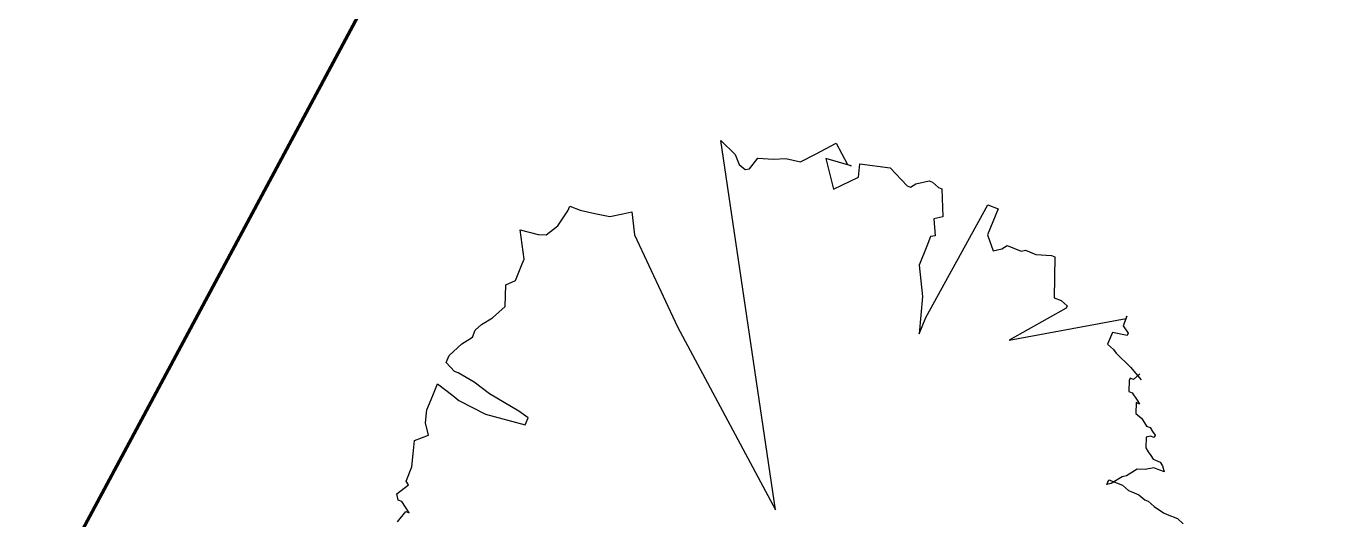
# Model space of a CAD drawing. Header units: millimetres. Extents: x 111 to 1506, y 14 to 566.
# Drawn here: x 218.697 to 221.769, y 104.933 to 106.083 of the extents above; entities that cross this region are included whole.
import ezdxf

# ---------------------------------------------------------------- set-up
doc = ezdxf.new("R2010")
doc.units = ezdxf.units.MM
doc.layers.add('fer', color=8, linetype='Continuous')
doc.layers.add('G', color=254, linetype='Continuous', lineweight=5)

# ---------------------------------------------------------------- blocks, each defined once
blk = doc.blocks.new('tr')
at = {"layer": 'fer', "color": 97}
for p, q in [((1378.3601, 206.6654), (1378.3661, 206.6827)), ((1378.3601, 206.6654), (1378.3661, 206.6827)), ((1378.3601, 206.6394), (1378.3601, 206.6654)), ((1378.3601, 206.6394), (1378.3601, 206.6654)), ((1378.3601, 206.6307), (1378.3601, 206.6394)), ((1378.3601, 206.6307), (1378.3601, 206.6394)), ((1378.3542, 206.6047), (1378.3601, 206.6307)), ((1378.3542, 206.6047), (1378.3601, 206.6307)), ((1378.253, 206.5788), (1378.259, 206.5874)), ((1378.253, 206.5788), (1378.259, 206.5874)), ((1378.253, 206.5614), (1378.253, 206.5788)), ((1378.253, 206.5614), (1378.253, 206.5788)), ((1378.259, 206.5874), (1378.2709, 206.5961)), ((1378.259, 206.5874), (1378.2709, 206.5961)), ((1378.259, 206.5874), (1378.259, 206.5874)), ((1378.259, 206.5874), (1378.259, 206.5874)), ((1378.2709, 206.5961), (1378.2709, 206.5874)), ((1378.2709, 206.5961), (1378.2709, 206.5874)), ((1378.2709, 206.5874), (1378.2709, 206.5788)), ((1378.2709, 206.5874), (1378.2709, 206.5788)), ((1378.2709, 206.5788), (1378.2709, 206.5701)), ((1378.2709, 206.5788), (1378.2709, 206.5788)), ((1378.2709, 206.5788), (1378.2709, 206.5701)), ((1378.2709, 206.5788), (1378.2709, 206.5788)), ((1378.3423, 206.5614), (1378.3482, 206.5788)), ((1378.3423, 206.5614), (1378.3482, 206.5788)), ((1378.3482, 206.5874), (1378.3542, 206.6047)), ((1378.3482, 206.5874), (1378.3542, 206.6047)), ((1378.3482, 206.5788), (1378.3482, 206.5874)), ((1378.3482, 206.5788), (1378.3482, 206.5874)), ((1378.2411, 206.5441), (1378.2471, 206.5528)), ((1378.2411, 206.5441), (1378.2471, 206.5528)), ((1378.2471, 206.5528), (1378.253, 206.5614)), ((1378.2471, 206.5528), (1378.253, 206.5614)), ((1378.2709, 206.5701), (1378.2828, 206.5528)), ((1378.2709, 206.5701), (1378.2828, 206.5528)), ((1378.2828, 206.5528), (1378.2887, 206.5354)), ((1378.2828, 206.5528), (1378.2887, 206.5354)), ((1378.3423, 206.5441), (1378.3423, 206.5614)), ((1378.3423, 206.5441), (1378.3423, 206.5614)), ((1378.1756, 206.5008), (1378.1875, 206.5181)), ((1378.1756, 206.5008), (1378.1875, 206.5181)), ((1378.1875, 206.5268), (1378.1935, 206.5354)), ((1378.1875, 206.5268), (1378.1935, 206.5354)), ((1378.1875, 206.5181), (1378.1875, 206.5268)), ((1378.1875, 206.5181), (1378.1875, 206.5268)), ((1378.1935, 206.5354), (1378.1994, 206.5441)), ((1378.1935, 206.5354), (1378.1994, 206.5441)), ((1378.1994, 206.5441), (1378.2054, 206.5441)), ((1378.1994, 206.5441), (1378.2054, 206.5441)), ((1378.2054, 206.5441), (1378.2054, 206.5354)), ((1378.2054, 206.5441), (1378.2054, 206.5441)), ((1378.2054, 206.5441), (1378.2054, 206.5354)), ((1378.2054, 206.5441), (1378.2054, 206.5441)), ((1378.2054, 206.5354), (1378.2113, 206.5268)), ((1378.2054, 206.5354), (1378.2054, 206.5354)), ((1378.2054, 206.5354), (1378.2113, 206.5268)), ((1378.2054, 206.5354), (1378.2054, 206.5354)), ((1378.2113, 206.5268), (1378.2351, 206.5354)), ((1378.2113, 206.5268), (1378.2351, 206.5354)), ((1378.2351, 206.5354), (1378.2411, 206.5441)), ((1378.2351, 206.5354), (1378.2411, 206.5441)), ((1378.2351, 206.5354), (1378.2351, 206.5354)), ((1378.2351, 206.5354), (1378.2351, 206.5354)), ((1378.2887, 206.5354), (1378.3006, 206.5268)), ((1378.2887, 206.5354), (1378.3006, 206.5268)), ((1378.3006, 206.5268), (1378.3125, 206.5181)), ((1378.3006, 206.5268), (1378.3125, 206.5181)), ((1378.3125, 206.5181), (1378.3185, 206.5094)), ((1378.3125, 206.5181), (1378.3185, 206.5094)), ((1378.3363, 206.5181), (1378.3423, 206.5354)), ((1378.3363, 206.5181), (1378.3423, 206.5354)), ((1378.3363, 206.4834), (1378.3363, 206.5181)), ((1378.3363, 206.4834), (1378.3363, 206.5181)), ((1378.3423, 206.5441), (1378.3423, 206.5441)), ((1378.3423, 206.5354), (1378.3423, 206.5441)), ((1378.3423, 206.5441), (1378.3423, 206.5441)), ((1378.3423, 206.5354), (1378.3423, 206.5441)), ((1378.1697, 206.4834), (1378.1756, 206.5008)), ((1378.1697, 206.4834), (1378.1756, 206.5008)), ((1378.3185, 206.5094), (1378.3423, 206.4921)), ((1378.3185, 206.5094), (1378.3423, 206.4921)), ((1378.3423, 206.4921), (1378.3482, 206.4834)), ((1378.3423, 206.4921), (1378.3482, 206.4834)), ((1378.0745, 206.4314), (1378.0923, 206.4661)), ((1378.0745, 206.4314), (1378.0923, 206.4661)), ((1378.0804, 206.4574), (1378.0983, 206.4488)), ((1378.0804, 206.4574), (1378.0983, 206.4488)), ((1378.128, 206.4574), (1378.1399, 206.4748)), ((1378.128, 206.4574), (1378.1399, 206.4748)), ((1378.128, 206.4574), (1378.128, 206.4574)), ((1378.128, 206.4574), (1378.128, 206.4574)), ((1378.128, 206.4574), (1378.128, 206.4574)), ((1378.128, 206.4488), (1378.128, 206.4574)), ((1378.128, 206.4574), (1378.128, 206.4574)), ((1378.128, 206.4574), (1378.128, 206.4574)), ((1378.128, 206.4574), (1378.128, 206.4574)), ((1378.128, 206.4488), (1378.128, 206.4574)), ((1378.1399, 206.4748), (1378.1459, 206.4834)), ((1378.1399, 206.4748), (1378.1459, 206.4834)), ((1378.1399, 206.4748), (1378.1399, 206.4748)), ((1378.1399, 206.4748), (1378.1399, 206.4748)), ((1378.1459, 206.4748), (1378.1697, 206.4834)), ((1378.1459, 206.4834), (1378.1459, 206.4748)), ((1378.1459, 206.4748), (1378.1697, 206.4834)), ((1378.1459, 206.4834), (1378.1459, 206.4748)), ((1378.3363, 206.4834), (1378.3363, 206.4834)), ((1378.3482, 206.4834), (1378.3363, 206.4834)), ((1378.3363, 206.4834), (1378.3363, 206.4834)), ((1378.3482, 206.4834), (1378.3363, 206.4834)), ((1378.0566, 206.3881), (1378.0745, 206.4314)), ((1378.0566, 206.3881), (1378.0745, 206.4314)), ((1378.0983, 206.4488), (1378.0983, 206.4401)), ((1378.0983, 206.4488), (1378.0983, 206.4488)), ((1378.0983, 206.4488), (1378.0983, 206.4401)), ((1378.0983, 206.4488), (1378.0983, 206.4488)), ((1378.0983, 206.4401), (1378.1042, 206.4401)), ((1378.0983, 206.4401), (1378.0983, 206.4401)), ((1378.0983, 206.4401), (1378.1042, 206.4401)), ((1378.0983, 206.4401), (1378.0983, 206.4401)), ((1378.1042, 206.4401), (1378.128, 206.4488)), ((1378.1042, 206.4401), (1378.128, 206.4488)), ((1377.9912, 206.3794), (1378.0031, 206.3968)), ((1377.9912, 206.3794), (1378.0031, 206.3968)), ((1378.0031, 206.3968), (1378.009, 206.3968)), ((1378.0031, 206.3968), (1378.009, 206.3968)), ((1378.009, 206.3968), (1378.015, 206.3621)), ((1378.009, 206.3968), (1378.015, 206.3621)), ((1377.9674, 206.3794), (1377.9912, 206.3794)), ((1377.9733, 206.3794), (1377.9674, 206.3794)), ((1377.9674, 206.3794), (1377.9912, 206.3794)), ((1377.9733, 206.3794), (1377.9674, 206.3794)), ((1378.1221, 206.1455), (1377.9733, 206.3794)), ((1378.1221, 206.1455), (1377.9733, 206.3794)), ((1378.0447, 206.3621), (1378.0507, 206.3794)), ((1378.0447, 206.3621), (1378.0507, 206.3794)), ((1378.0507, 206.3794), (1378.0566, 206.3881)), ((1378.0507, 206.3794), (1378.0566, 206.3881)), ((1378.0566, 206.3881), (1378.0566, 206.3881)), ((1378.0566, 206.3881), (1378.0566, 206.3881)), ((1378.015, 206.3621), (1378.0209, 206.3621)), ((1378.015, 206.3621), (1378.0209, 206.3621)), ((1378.0209, 206.3621), (1378.0447, 206.3621)), ((1378.0209, 206.3621), (1378.0447, 206.3621)), ((1377.9912, 206.2235), (1377.9971, 206.2408)), ((1377.9912, 206.2235), (1377.9971, 206.2408)), ((1377.9971, 206.2408), (1378.0031, 206.2408)), ((1377.9971, 206.2408), (1378.0031, 206.2408)), ((1378.0031, 206.2408), (1378.1221, 206.1455)), ((1378.0031, 206.2408), (1378.1221, 206.1455)), ((1377.9912, 206.2061), (1377.9912, 206.2235)), ((1377.9912, 206.2061), (1377.9912, 206.2235)), ((1377.9019, 206.1715), (1377.9912, 206.2061)), ((1377.9019, 206.1715), (1377.9912, 206.2061)), ((1377.9019, 206.1628), (1377.9019, 206.1715)), ((1377.9019, 206.1628), (1377.9019, 206.1715)), ((1377.9138, 206.1281), (1377.9019, 206.1628)), ((1377.9138, 206.1281), (1377.9019, 206.1628)), ((1377.9138, 206.1021), (1377.9138, 206.1281)), ((1377.9138, 206.1021), (1377.9138, 206.1281)), ((1377.9197, 206.0935), (1377.9138, 206.1021)), ((1377.9197, 206.0935), (1377.9138, 206.1021)), ((1377.9197, 206.0588), (1377.9197, 206.0935)), ((1377.9197, 206.0588), (1377.9197, 206.0935)), ((1377.9316, 206.0501), (1377.9197, 206.0588)), ((1377.9316, 206.0501), (1377.9197, 206.0588)), ((1377.9138, 206.0068), (1377.9435, 206.0328)), ((1377.9138, 206.0068), (1377.9435, 206.0328)), ((1377.9435, 206.0328), (1377.9316, 206.0501)), ((1377.9435, 206.0328), (1377.9316, 206.0501)), ((1377.8483, 206.0068), (1377.9138, 206.0068)), ((1377.8483, 206.0068), (1377.9138, 206.0068)), ((1377.8483, 206.0068), (1377.8483, 206.0068)), ((1377.8483, 205.9808), (1377.8483, 206.0068)), ((1377.8483, 206.0068), (1377.8483, 206.0068)), ((1377.8483, 205.9808), (1377.8483, 206.0068)), ((1378.1459, 205.9462), (1377.8483, 205.9808)), ((1378.1459, 205.9462), (1377.8483, 205.9808)), ((1377.8483, 205.9808), (1377.8483, 205.9808)), ((1377.8483, 205.9808), (1377.8483, 205.9808)), ((1378.1042, 205.9202), (1378.1875, 205.9462)), ((1378.1042, 205.9202), (1378.1875, 205.9462)), ((1378.1875, 205.9462), (1378.1459, 205.9462)), ((1378.1875, 205.9462), (1378.1459, 205.9462)), ((1378.0388, 205.8855), (1378.1042, 205.9202)), ((1378.0388, 205.8855), (1378.1042, 205.9202)), ((1377.8543, 205.8682), (1377.9138, 205.8942)), ((1377.8543, 205.8682), (1377.9138, 205.8942)), ((1377.9138, 205.8942), (1377.9257, 205.8768)), ((1377.9138, 205.8942), (1377.9257, 205.8768)), ((1377.9257, 205.8768), (1377.9614, 205.8942)), ((1377.9257, 205.8768), (1377.9614, 205.8942)), ((1377.9614, 205.8942), (1377.9674, 205.8855)), ((1377.9614, 205.8942), (1377.9674, 205.8855)), ((1377.9674, 205.8855), (1377.9912, 205.8855)), ((1377.9674, 205.8855), (1377.9912, 205.8855)), ((1377.9912, 205.8855), (1378.0388, 205.8855)), ((1377.9912, 205.8855), (1378.0388, 205.8855)), ((1377.8483, 205.8422), (1377.8543, 205.8595)), ((1377.8483, 205.8422), (1377.8543, 205.8595)), ((1377.8483, 205.8335), (1377.8483, 205.8422)), ((1377.8483, 205.8335), (1377.8483, 205.8422)), ((1377.8543, 205.8682), (1377.8543, 205.8682)), ((1377.8543, 205.8595), (1377.8543, 205.8682)), ((1377.8543, 205.8682), (1377.8543, 205.8682)), ((1377.8543, 205.8595), (1377.8543, 205.8682)), ((1377.8662, 205.8075), (1377.8483, 205.8335)), ((1377.8662, 205.8075), (1377.8483, 205.8335)), ((1377.8543, 205.7382), (1377.8781, 205.7902)), ((1377.8543, 205.7382), (1377.8781, 205.7902)), ((1377.8781, 205.7988), (1377.8662, 205.8075)), ((1377.8781, 205.7988), (1377.8662, 205.8075)), ((1377.8781, 205.7902), (1377.8781, 205.7988)), ((1377.8781, 205.7902), (1377.8781, 205.7988)), ((1378.6934, 205.7902), (1377.9435, 205.3482)), ((1378.6934, 205.7902), (1377.9435, 205.3482)), ((1378.3839, 205.4175), (1378.6934, 205.7902)), ((1378.3839, 205.4175), (1378.6934, 205.7902)), ((1377.8721, 205.6688), (1377.8543, 205.7382)), ((1377.8721, 205.6688), (1377.8543, 205.7382)), ((1377.9019, 205.6775), (1377.8721, 205.6688)), ((1377.9019, 205.6775), (1377.8721, 205.6688)), ((1377.9495, 205.6342), (1377.9019, 205.6775)), ((1377.9495, 205.6342), (1377.9019, 205.6775)), ((1377.8483, 205.5995), (1377.884, 205.6429)), ((1377.8483, 205.5995), (1377.884, 205.6429)), ((1377.884, 205.6515), (1377.89, 205.5909)), ((1377.884, 205.6515), (1377.884, 205.6515)), ((1377.884, 205.6429), (1377.884, 205.6515)), ((1377.884, 205.6515), (1377.89, 205.5909)), ((1377.884, 205.6515), (1377.884, 205.6515)), ((1377.884, 205.6429), (1377.884, 205.6515)), ((1377.89, 205.5909), (1377.9495, 205.6342)), ((1377.89, 205.5909), (1377.9495, 205.6342)), ((1377.89, 205.5649), (1377.8483, 205.5995)), ((1377.89, 205.5649), (1377.8483, 205.5995)), ((1377.9197, 205.5389), (1377.89, 205.5649)), ((1377.9197, 205.5389), (1377.89, 205.5649)), ((1377.9257, 205.5042), (1377.9197, 205.5389)), ((1377.9257, 205.5042), (1377.9197, 205.5389)), ((1377.9376, 205.4782), (1377.9257, 205.5042)), ((1377.9376, 205.4782), (1377.9257, 205.5042)), ((1377.9495, 205.4435), (1377.9376, 205.4782)), ((1377.9495, 205.4435), (1377.9376, 205.4782)), ((1377.9793, 205.4349), (1377.9495, 205.4435)), ((1377.9793, 205.4349), (1377.9495, 205.4435)), ((1377.9852, 205.4262), (1377.9793, 205.4349)), ((1377.9852, 205.4262), (1377.9793, 205.4349)), ((1377.9793, 205.4089), (1377.9852, 205.4262)), ((1377.9793, 205.4089), (1377.9852, 205.4262)), ((1378.2232, 205.2442), (1378.3839, 205.4175)), ((1378.2232, 205.2442), (1378.3839, 205.4175)), ((1377.9435, 205.3482), (1377.9614, 205.3915)), ((1377.9435, 205.3482), (1377.9614, 205.3915)), ((1377.9614, 205.3915), (1377.9793, 205.4089)), ((1377.9614, 205.3915), (1377.9793, 205.4089)), ((1377.9435, 205.3482), (1377.9435, 205.3482)), ((1377.9435, 205.3482), (1377.9435, 205.3482)), ((1378.1756, 205.2182), (1378.2232, 205.2442)), ((1378.1756, 205.2182), (1378.2232, 205.2442)), ((1378.1756, 205.2182), (1378.1756, 205.2182)), ((1378.1756, 205.2182), (1378.1756, 205.2182)), ((1378.1875, 205.2009), (1378.1756, 205.2182)), ((1378.1756, 205.2182), (1378.1756, 205.2182)), ((1378.1756, 205.2182), (1378.1756, 205.2182)), ((1378.1875, 205.2009), (1378.1756, 205.2182)), ((1378.2054, 205.1749), (1378.1875, 205.2009)), ((1378.2054, 205.1749), (1378.1875, 205.2009)), ((1378.2113, 205.1402), (1378.2054, 205.1749)), ((1378.2113, 205.1402), (1378.2054, 205.1749)), ((1378.7112, 205.1749), (1378.7053, 205.1489)), ((1378.7112, 205.1749), (1378.7053, 205.1489)), ((1378.7291, 205.1749), (1378.7112, 205.1749)), ((1378.7291, 205.1749), (1378.7112, 205.1749)), ((1378.741, 205.0796), (1378.7291, 205.1749)), ((1378.741, 205.0796), (1378.7291, 205.1749)), ((1378.2113, 205.1402), (1378.2113, 205.1402)), ((1378.2173, 205.1056), (1378.2113, 205.1402)), ((1378.2113, 205.1402), (1378.2113, 205.1402)), ((1378.2173, 205.1056), (1378.2113, 205.1402)), ((1378.7053, 205.1489), (1378.6934, 205.0709)), ((1378.7053, 205.1489), (1378.6934, 205.0709)), ((1378.2173, 205.0796), (1378.2173, 205.1056)), ((1378.2173, 205.0796), (1378.2173, 205.1056)), ((1378.2292, 205.0796), (1378.2173, 205.0796)), ((1378.2292, 205.0796), (1378.2173, 205.0796)), ((1378.2709, 205.0709), (1378.2292, 205.0796)), ((1378.2709, 205.0709), (1378.2292, 205.0796)), ((1378.735, 205.0103), (1378.741, 205.0796)), ((1378.735, 205.0103), (1378.741, 205.0796)), ((1378.3006, 205.0536), (1378.2709, 205.0709)), ((1378.3006, 205.0536), (1378.2709, 205.0709)), ((1378.3066, 205.0363), (1378.3006, 205.0536)), ((1378.3066, 205.0363), (1378.3006, 205.0536)), ((1378.6934, 205.0709), (1378.6815, 205.0276)), ((1378.6934, 205.0709), (1378.6815, 205.0276)), ((1378.3125, 204.9929), (1378.3066, 205.0363)), ((1378.3125, 204.9929), (1378.3066, 205.0363)), ((1378.372, 205.0276), (1378.3125, 204.9929)), ((1378.372, 205.0276), (1378.3125, 204.9929)), ((1378.3839, 205.0276), (1378.372, 205.0276)), ((1378.3839, 205.0276), (1378.372, 205.0276)), ((1378.4256, 205.0276), (1378.3839, 205.0276)), ((1378.4256, 205.0276), (1378.3839, 205.0276)), ((1378.4434, 205.0103), (1378.4256, 205.0276)), ((1378.4434, 205.0103), (1378.4256, 205.0276)), ((1378.491, 205.0276), (1378.4434, 205.0103)), ((1378.491, 205.0276), (1378.4434, 205.0103)), ((1378.5268, 205.0103), (1378.491, 205.0276)), ((1378.5268, 205.0103), (1378.491, 205.0276)), ((1378.6815, 205.0276), (1378.6755, 204.9843)), ((1378.6815, 205.0276), (1378.6755, 204.9843)), ((1378.5506, 204.9929), (1378.5268, 205.0103)), ((1378.5506, 204.9929), (1378.5268, 205.0103)), ((1378.5684, 204.9843), (1378.5506, 204.9929)), ((1378.5684, 204.9843), (1378.5506, 204.9929)), ((1378.5863, 204.9843), (1378.5684, 204.9843)), ((1378.5863, 204.9843), (1378.5684, 204.9843)), ((1378.6101, 204.9669), (1378.5863, 204.9843)), ((1378.6101, 204.9669), (1378.5863, 204.9843)), ((1378.6755, 204.9843), (1378.6755, 204.9756)), ((1378.6755, 204.9843), (1378.6755, 204.9756)), ((1378.7172, 204.9496), (1378.7291, 204.9929)), ((1378.7172, 204.9496), (1378.7291, 204.9929)), ((1378.7291, 204.9929), (1378.735, 205.0103)), ((1378.7291, 204.9929), (1378.735, 205.0103)), ((1379.0207, 205.0016), (1379.0028, 204.9756)), ((1379.0207, 205.0016), (1379.0028, 204.9756)), ((1379.0207, 204.9929), (1379.0207, 205.0016)), ((1379.0207, 204.9929), (1379.0207, 205.0016)), ((1379.0505, 204.9843), (1379.0207, 204.9929)), ((1379.0505, 204.9843), (1379.0207, 204.9929)), ((1378.6458, 204.9496), (1378.6101, 204.9669)), ((1378.6458, 204.9496), (1378.6101, 204.9669)), ((1378.6755, 204.9756), (1378.6636, 204.9496)), ((1378.6755, 204.9756), (1378.6636, 204.9496)), ((1378.8124, 204.9583), (1378.7827, 204.9496)), ((1378.8124, 204.9583), (1378.7827, 204.9496)), ((1378.8362, 204.9756), (1378.8124, 204.9583)), ((1378.8362, 204.9756), (1378.8124, 204.9583)), ((1378.86, 204.9496), (1378.8362, 204.9756)), ((1378.86, 204.9496), (1378.8362, 204.9756)), ((1378.8898, 204.9583), (1378.86, 204.9496)), ((1378.8898, 204.9583), (1378.86, 204.9496)), ((1378.9195, 204.9669), (1378.8898, 204.9583)), ((1378.9195, 204.9669), (1378.8898, 204.9583)), ((1378.9552, 204.9669), (1378.9195, 204.9669)), ((1378.9552, 204.9669), (1378.9195, 204.9669)), ((1378.9612, 204.9756), (1378.9552, 204.9669)), ((1378.9612, 204.9756), (1378.9552, 204.9669)), ((1378.9909, 204.9583), (1378.9612, 204.9756)), ((1378.9909, 204.9583), (1378.9612, 204.9756)), ((1379.0028, 204.9669), (1378.9909, 204.9583)), ((1379.0028, 204.9669), (1378.9909, 204.9583)), ((1379.0028, 204.9756), (1379.0028, 204.9669)), ((1379.0028, 204.9756), (1379.0028, 204.9669)), ((1378.6636, 204.9496), (1378.6458, 204.9496)), ((1378.6636, 204.9496), (1378.6458, 204.9496)), ((1378.7469, 204.9496), (1378.7172, 204.9496)), ((1378.7469, 204.9496), (1378.7172, 204.9496)), ((1378.7827, 204.9496), (1378.7469, 204.9496)), ((1378.7827, 204.9496), (1378.7469, 204.9496))]:
    blk.add_line(p, q, dxfattribs=at)

msp = doc.modelspace()

# ---------------------------------------------------------------- hatches: boundary and pattern name
at = {"layer": 'G', "lineweight": 100, "ltscale": 1000}
h = msp.add_hatch(dxfattribs=at)
h.set_pattern_fill('AR-HBONE', color=256, scale=0.046, angle=-22.08523, style=0)
h.set_pattern_definition([(22.914772, (797.12783, 1599.99595), (0.097837146, 0.241122153), [0.552, -0.184]), (112.914772, (797.29731, 1600.0676), (0.097837146, 0.241122153), [0.552, -0.184])])
edge = h.paths.add_edge_path()
edge.add_line((235.50294, 146.48372), (237.44709, 145.9959))
edge.add_line((237.44709, 145.9959), (222.91738, 100.98918))
edge.add_line((222.91738, 100.98918), (220.93875, 101.37021))
edge.add_line((220.93875, 101.37021), (235.50409, 146.48343))

# ---------------------------------------------------------------- linework, layer by layer
at = {"lineweight": 100, "ltscale": 1000}
msp.add_line((218.32592, 103.97342), (224.85909, 116.16594), dxfattribs=at)

# ---------------------------------------------------------------- block references
at = {"lineweight": 100, "rotation": 247.9147716791316}
msp.add_blockref('tr', (548.12082, 1459.86268), dxfattribs=at)

doc.saveas('drawing.dxf')
